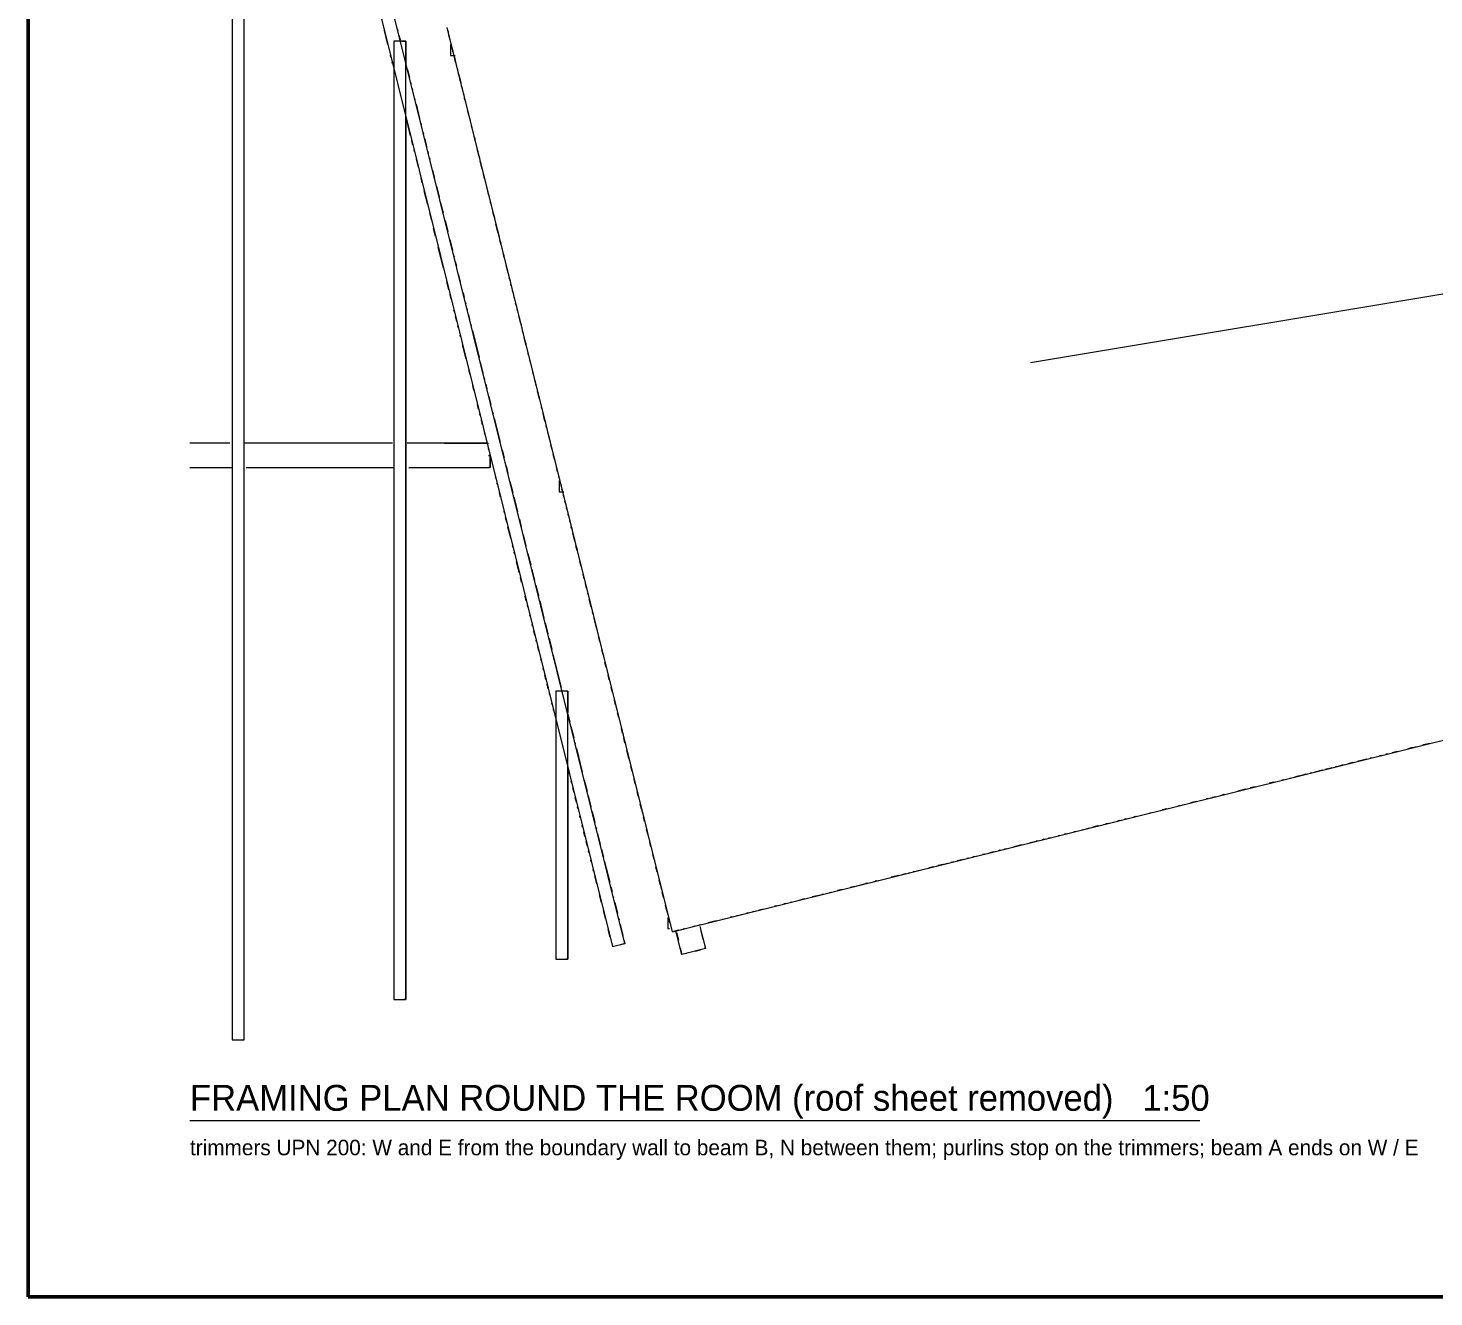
# Model space of a CAD drawing. Header units: metres. Extents: x 10 to 831, y 10 to 584.
# Drawn here: x 10 to 183.7, y 10 to 166.8 of the extents above; entities that cross this region are included whole.
import ezdxf

# ---------------------------------------------------------------- set-up
doc = ezdxf.new("R2010")
doc.units = ezdxf.units.M
for name, color, linetype, lineweight in [('FRAME', 7, 'Continuous', 50), ('TXT', 7, 'Continuous', 18), ('VIS', 8, 'Continuous', 13)]:
    doc.layers.add(name, color=color, linetype=linetype, lineweight=lineweight)

msp = doc.modelspace()

# ---------------------------------------------------------------- linework, layer by layer
at = {"layer": 'FRAME'}
msp.add_lwpolyline([(10, 10), (831, 10), (831, 584), (10, 584), (10, 10)], close=True, dxfattribs=at)
at = {"layer": 'TXT'}
for p, q in [((133.895, 125.495), (193.895, 135.495)), ((30, 31.8), (154.8, 31.8))]:
    msp.add_line(p, q, dxfattribs=at)
at = {"layer": 'VIS'}
for p, q in [((35.2, 216), (35.2, 41.788)), ((36.7, 41.788), (36.7, 216)), ((41.7081, 216), (82.2048, 53.2856)), ((83.7574, 53.672), (43.3568, 216)), ((61.76, 166.9), (89.58, 55.12)), ((54.4588, 164.768), (54.0238, 166.5158)), ((55.2, 165.2), (55.2, 46.762)), ((56.7, 165.2), (55.2, 165.2)), ((55.6248, 166.708), (55.673, 166.5138)), ((55.818, 165.9312), (55.963, 165.3486)), ((56.7, 165.2), (55.95, 165.2)), ((56.2, 165.2), (56.7, 165.2)), ((56.2, 165.2), (56.7, 165.2)), ((56.7, 165.2), (56.7, 162.199)), ((56.7, 46.762), (56.7, 165.2)), ((56.7, 165.2), (56.7, 165.2)), ((56.7, 165.2), (56.7, 162.199)), ((56.7, 162.3992), (56.7, 165.2)), ((56.7, 165.2), (56.7, 165.2)), ((61.857, 166.5106), (61.9054, 166.3158)), ((61.857, 166.5106), (61.9054, 166.3158)), ((62.1478, 165.342), (62.0024, 165.9264)), ((62.1478, 165.342), (62.0024, 165.9264)), ((62.1478, 165.342), (62.0024, 165.9264)), ((62.0508, 165.7316), (62.2932, 164.7578)), ((62.0508, 165.7316), (62.2932, 164.7578)), ((54.8454, 163.2142), (54.7972, 163.4084)), ((62.18, 164.7734), (62.18, 163.44)), ((62.18, 163.44), (62.78, 163.44)), ((62.18, 163.44), (62.18, 163.44)), ((62.5354, 163.7842), (62.39, 164.3684)), ((62.5354, 163.7842), (62.39, 164.3684)), ((62.5354, 163.7842), (62.39, 164.3684)), ((62.4386, 164.1736), (62.487, 163.979)), ((62.4386, 164.1736), (62.487, 163.979)), ((62.6324, 163.3948), (62.8748, 162.421)), ((62.6324, 163.3948), (62.8748, 162.421)), ((55.0388, 162.4372), (54.9906, 162.6314)), ((56.8816, 161.6584), (57.1232, 160.6872)), ((62.8262, 162.6158), (62.6808, 163.2)), ((62.8262, 162.6158), (62.6808, 163.2)), ((62.8262, 162.6158), (62.6808, 163.2)), ((63.0202, 161.8368), (63.0686, 161.642)), ((63.0202, 161.8368), (63.0686, 161.642)), ((57.2682, 160.1046), (57.3166, 159.9104)), ((63.214, 161.0578), (63.1656, 161.2526)), ((63.214, 161.0578), (63.1656, 161.2526)), ((63.214, 161.0578), (63.1656, 161.2526)), ((63.214, 161.0578), (63.4564, 160.0842)), ((63.214, 161.0578), (63.4564, 160.0842)), ((63.4078, 160.2788), (63.3594, 160.4736)), ((63.4078, 160.2788), (63.3594, 160.4736)), ((63.4078, 160.2788), (63.3594, 160.4736)), ((57.4616, 159.3278), (57.51, 159.1336)), ((57.7516, 158.1624), (57.8, 157.9682)), ((63.6018, 159.5), (63.5532, 159.6946)), ((63.6018, 159.5), (63.5532, 159.6946)), ((63.6018, 159.5), (63.5532, 159.6946)), ((63.6018, 159.5), (63.6502, 159.3052)), ((63.6018, 159.5), (63.6502, 159.3052)), ((63.7956, 158.721), (63.844, 158.5262)), ((63.7956, 158.721), (63.844, 158.5262)), ((63.9894, 157.942), (63.941, 158.1368)), ((63.9894, 157.942), (63.941, 158.1368)), ((63.9894, 157.942), (63.941, 158.1368)), ((57.945, 157.3856), (58.38, 155.6376)), ((63.9894, 157.942), (64.038, 157.7472)), ((63.9894, 157.942), (64.038, 157.7472)), ((64.1834, 157.163), (64.2318, 156.9684)), ((64.1834, 157.163), (64.2318, 156.9684)), ((64.4742, 155.9946), (64.3288, 156.5788)), ((64.4742, 155.9946), (64.3288, 156.5788)), ((64.4742, 155.9946), (64.3288, 156.5788)), ((64.3772, 156.3842), (64.4256, 156.1894)), ((64.3772, 156.3842), (64.4256, 156.1894)), ((56.7, 46.762), (56.7, 155.797)), ((56.7, 155.597), (56.7, 46.762)), ((56.7, 155.597), (56.7, 46.762)), ((57.2624, 153.5032), (56.8274, 155.2512)), ((58.525, 155.0548), (58.5734, 154.8606)), ((64.571, 155.6052), (64.6196, 155.4104)), ((64.571, 155.6052), (64.6196, 155.4104)), ((64.8618, 154.4368), (64.8134, 154.6314)), ((64.8618, 154.4368), (64.8134, 154.6314)), ((64.8618, 154.4368), (64.8134, 154.6314)), ((57.5524, 152.3378), (57.4074, 152.9204)), ((58.815, 153.8896), (58.8634, 153.6954)), ((59.0084, 153.1126), (59.25, 152.1416)), ((64.9588, 154.0472), (65.0072, 153.8526)), ((64.9588, 154.0472), (65.0072, 153.8526)), ((65.2496, 152.8788), (65.1042, 153.463)), ((65.2496, 152.8788), (65.1042, 153.463)), ((65.2496, 152.8788), (65.1042, 153.463)), ((65.1526, 153.2682), (65.2012, 153.0736)), ((65.1526, 153.2682), (65.2012, 153.0736)), ((57.7458, 151.561), (57.6974, 151.7552)), ((59.395, 151.559), (59.4434, 151.3648)), ((65.7342, 150.9314), (65.492, 151.9052)), ((65.7342, 150.9314), (65.492, 151.9052)), ((65.7342, 150.9314), (65.492, 151.9052)), ((65.5404, 151.7104), (65.5888, 151.5156)), ((65.5404, 151.7104), (65.5888, 151.5156)), ((58.2292, 149.6188), (57.9874, 150.5898)), ((59.5884, 150.782), (59.6368, 150.5878)), ((65.7342, 150.9314), (65.7828, 150.7366)), ((65.7342, 150.9314), (65.7828, 150.7366)), ((66.122, 149.3736), (65.8796, 150.3472)), ((66.122, 149.3736), (65.8796, 150.3472)), ((66.122, 149.3736), (65.8796, 150.3472)), ((58.7126, 147.6766), (58.5676, 148.2592)), ((59.9752, 149.2282), (60.2168, 148.2572)), ((66.122, 149.3736), (66.1704, 149.1788)), ((66.122, 149.3736), (66.1704, 149.1788)), ((66.4128, 148.205), (66.2674, 148.7894)), ((66.4128, 148.205), (66.2674, 148.7894)), ((66.4128, 148.205), (66.2674, 148.7894)), ((66.3158, 148.5946), (66.3644, 148.3998)), ((66.3158, 148.5946), (66.3644, 148.3998)), ((59.3892, 144.9574), (58.9542, 146.7054)), ((60.4586, 147.286), (60.7968, 145.9266)), ((66.7036, 147.0366), (66.946, 146.063)), ((66.7036, 147.0366), (66.946, 146.063)), ((66.8974, 146.2576), (66.752, 146.842)), ((66.8974, 146.2576), (66.752, 146.842)), ((66.8974, 146.2576), (66.752, 146.842)), ((60.9418, 145.3438), (61.2802, 143.9844)), ((67.1882, 145.0892), (67.1398, 145.284)), ((67.1882, 145.0892), (67.1398, 145.284)), ((67.1882, 145.0892), (67.1398, 145.284)), ((67.1882, 145.0892), (67.2368, 144.8946)), ((67.1882, 145.0892), (67.2368, 144.8946)), ((59.8726, 143.0152), (59.631, 143.9864)), ((61.522, 143.0132), (61.8604, 141.6536)), ((67.576, 143.5314), (67.4306, 144.1156)), ((67.576, 143.5314), (67.4306, 144.1156)), ((67.576, 143.5314), (67.4306, 144.1156)), ((67.479, 143.9208), (67.6244, 143.3366)), ((67.479, 143.9208), (67.6244, 143.3366)), ((68.0606, 141.584), (67.8184, 142.5576)), ((68.0606, 141.584), (67.8184, 142.5576)), ((68.0606, 141.584), (67.8184, 142.5576)), ((60.356, 141.073), (60.1144, 142.0442)), ((67.9638, 141.9734), (68.2062, 140.9998)), ((67.9638, 141.9734), (68.2062, 140.9998)), ((61.3228, 137.1886), (60.6944, 139.7136)), ((62.102, 140.6826), (62.4404, 139.323)), ((68.4484, 140.026), (68.303, 140.6102)), ((68.4484, 140.026), (68.303, 140.6102)), ((68.4484, 140.026), (68.303, 140.6102)), ((68.3514, 140.4156), (68.4, 140.2208)), ((68.3514, 140.4156), (68.4, 140.2208)), ((68.5454, 139.6366), (68.5938, 139.4418)), ((68.5454, 139.6366), (68.5938, 139.4418)), ((68.8362, 138.4682), (68.6908, 139.0524)), ((68.8362, 138.4682), (68.6908, 139.0524)), ((68.8362, 138.4682), (68.6908, 139.0524)), ((62.5854, 138.7404), (62.6338, 138.5462)), ((62.7788, 137.9636), (62.9238, 137.3808)), ((68.7392, 138.8576), (68.7878, 138.6628)), ((68.7392, 138.8576), (68.7878, 138.6628)), ((69.3208, 136.5208), (69.0786, 137.4944)), ((69.3208, 136.5208), (69.0786, 137.4944)), ((69.3208, 136.5208), (69.0786, 137.4944)), ((69.127, 137.2998), (69.1754, 137.105)), ((69.127, 137.2998), (69.1754, 137.105)), ((63.1654, 136.4098), (63.4072, 135.4386)), ((69.3208, 136.5208), (69.3694, 136.326)), ((69.3208, 136.5208), (69.3694, 136.326)), ((69.5148, 135.7418), (69.4662, 135.9366)), ((69.5148, 135.7418), (69.4662, 135.9366)), ((69.5148, 135.7418), (69.4662, 135.9366)), ((69.5148, 135.7418), (69.5632, 135.547)), ((69.5148, 135.7418), (69.5632, 135.547)), ((61.9994, 134.4696), (61.7578, 135.4406)), ((62.2896, 133.3042), (62.1446, 133.887)), ((63.7454, 134.0792), (63.8904, 133.4964)), ((69.7086, 134.9628), (69.6602, 135.1576)), ((69.7086, 134.9628), (69.6602, 135.1576)), ((69.7086, 134.9628), (69.6602, 135.1576)), ((69.7086, 134.9628), (69.757, 134.7682)), ((69.7086, 134.9628), (69.757, 134.7682)), ((69.9024, 134.1838), (69.854, 134.3786)), ((69.9024, 134.1838), (69.854, 134.3786)), ((69.9024, 134.1838), (69.854, 134.3786)), ((69.9024, 134.184), (69.951, 133.9892)), ((69.9024, 134.184), (69.951, 133.9892)), ((64.0356, 132.9138), (64.0838, 132.7196)), ((64.2288, 132.137), (64.2772, 131.9426)), ((70.0964, 133.405), (70.0478, 133.5996)), ((70.0964, 133.405), (70.0478, 133.5996)), ((70.0964, 133.405), (70.0478, 133.5996)), ((70.2902, 132.626), (70.2418, 132.8208)), ((70.2902, 132.626), (70.2418, 132.8208)), ((70.2902, 132.626), (70.2418, 132.8208)), ((70.2902, 132.626), (70.3386, 132.4312)), ((70.2902, 132.626), (70.3386, 132.4312)), ((70.484, 131.847), (70.4356, 132.0418)), ((70.484, 131.847), (70.4356, 132.0418)), ((70.484, 131.847), (70.4356, 132.0418)), ((62.6762, 131.7504), (62.6278, 131.9448)), ((62.9662, 130.5852), (62.8212, 131.1678)), ((64.4222, 131.36), (64.5672, 130.7774)), ((70.8718, 130.2892), (70.6294, 131.2628)), ((70.8718, 130.2892), (70.6294, 131.2628)), ((70.8718, 130.2892), (70.6294, 131.2628)), ((70.678, 131.068), (70.7264, 130.8734)), ((70.678, 131.068), (70.7264, 130.8734)), ((63.1596, 129.8082), (63.1112, 130.0026)), ((63.4496, 128.643), (63.4012, 128.8372)), ((64.7122, 130.1948), (64.7606, 130.0004)), ((64.9056, 129.4178), (65.7274, 126.116)), ((70.8718, 130.2892), (70.9202, 130.0944)), ((70.8718, 130.2892), (70.9202, 130.0944)), ((71.1626, 129.1206), (71.1142, 129.3154)), ((71.1626, 129.1206), (71.1142, 129.3154)), ((71.1626, 129.1206), (71.1142, 129.3154)), ((64.1264, 125.9238), (63.6914, 127.6718)), ((71.5504, 127.5628), (71.308, 128.5364)), ((71.5504, 127.5628), (71.308, 128.5364)), ((71.5504, 127.5628), (71.308, 128.5364)), ((71.4534, 127.9522), (71.5018, 127.7576)), ((71.4534, 127.9522), (71.5018, 127.7576)), ((65.8724, 125.5334), (66.2108, 124.1738)), ((71.8412, 126.3944), (71.7926, 126.589)), ((71.8412, 126.3944), (71.7926, 126.589)), ((71.8412, 126.3944), (71.7926, 126.589)), ((72.035, 125.6154), (71.9866, 125.8102)), ((72.035, 125.6154), (71.9866, 125.8102)), ((72.035, 125.6154), (71.9866, 125.8102)), ((72.035, 125.6154), (72.0834, 125.4206)), ((72.035, 125.6154), (72.0834, 125.4206)), ((64.6098, 123.9816), (64.4648, 124.5644)), ((66.3558, 123.5912), (66.404, 123.397)), ((72.3258, 124.447), (72.3742, 124.2522)), ((72.3258, 124.447), (72.3742, 124.2522)), ((72.4228, 124.0574), (72.3742, 124.2522)), ((72.4228, 124.0574), (72.3742, 124.2522)), ((72.4228, 124.0574), (72.3742, 124.2522)), ((72.8104, 122.4996), (72.5682, 123.4732)), ((72.8104, 122.4996), (72.5682, 123.4732)), ((72.8104, 122.4996), (72.5682, 123.4732)), ((65.0932, 122.0394), (64.9482, 122.6222)), ((66.549, 122.8144), (66.694, 122.2316)), ((72.6166, 123.2786), (72.762, 122.6944)), ((72.6166, 123.2786), (72.762, 122.6944)), ((73.1982, 120.9416), (72.9558, 121.9154)), ((73.1982, 120.9416), (72.9558, 121.9154)), ((73.1982, 120.9416), (72.9558, 121.9154)), ((65.6732, 119.7088), (65.5282, 120.2914)), ((66.9358, 121.2606), (67.1774, 120.2894)), ((73.1012, 121.3312), (73.2466, 120.747)), ((73.1012, 121.3312), (73.2466, 120.747)), ((73.489, 119.7732), (73.4406, 119.968)), ((73.489, 119.7732), (73.4406, 119.968)), ((73.489, 119.7732), (73.4406, 119.968)), ((65.8666, 118.932), (65.8182, 119.1262)), ((66.1566, 117.7666), (66.0116, 118.3492)), ((67.4192, 119.3184), (67.4674, 119.1242)), ((67.6126, 118.5416), (68.3376, 115.6282)), ((73.489, 119.7732), (73.5374, 119.5786)), ((73.489, 119.7732), (73.5374, 119.5786)), ((73.8768, 118.2154), (73.6344, 119.189)), ((73.8768, 118.2154), (73.6344, 119.189)), ((73.8768, 118.2154), (73.6344, 119.189)), ((73.7798, 118.6048), (73.9252, 118.0206)), ((73.7798, 118.6048), (73.9252, 118.0206)), ((66.4466, 116.6014), (66.3982, 116.7956)), ((74.0706, 117.4364), (74.0222, 117.6312)), ((74.0706, 117.4364), (74.0222, 117.6312)), ((74.0706, 117.4364), (74.0222, 117.6312)), ((74.0706, 117.4364), (74.119, 117.2416)), ((74.0706, 117.4364), (74.119, 117.2416)), ((74.4584, 115.8784), (74.216, 116.8522)), ((74.4584, 115.8784), (74.216, 116.8522)), ((74.4584, 115.8784), (74.216, 116.8522)), ((74.2644, 116.6574), (74.5068, 115.6838)), ((74.2644, 116.6574), (74.5068, 115.6838)), ((34.9452, 115.5), (30, 115.5)), ((34.9452, 115.5), (30, 115.5)), ((55.0382, 115.5), (36.7536, 115.5)), ((55.0382, 115.5), (36.7536, 115.5)), ((66.6922, 115.5), (56.8466, 115.5)), ((66.6922, 115.5), (56.8466, 115.5)), ((61.468, 115.5), (66.893, 115.5)), ((61.468, 115.5), (66.893, 115.5)), ((66.7366, 115.436), (66.6882, 115.6302)), ((66.93, 114.6592), (66.8816, 114.8534)), ((74.7492, 114.71), (74.6038, 115.2942)), ((74.7492, 114.71), (74.6038, 115.2942)), ((74.7492, 114.71), (74.6038, 115.2942)), ((67.094, 113.929), (66.893, 113.929)), ((67.22, 113.4938), (67.075, 114.0764)), ((67.094, 112.5), (67.094, 114)), ((67.094, 113.929), (67.094, 114)), ((67.094, 112.5), (67.094, 114)), ((67.094, 113.929), (67.094, 113.929)), ((67.094, 113.7858), (67.094, 112.5)), ((67.094, 113.7858), (67.094, 112.5)), ((68.5792, 114.657), (68.821, 113.686)), ((75.04, 113.5416), (74.8946, 114.1258)), ((75.04, 113.5416), (74.8946, 114.1258)), ((75.04, 113.5416), (74.8946, 114.1258)), ((74.943, 113.931), (75.0884, 113.3468)), ((74.943, 113.931), (75.0884, 113.3468)), ((30, 112.5), (35.146, 112.5)), ((36.9544, 112.5), (55.2392, 112.5)), ((57.0474, 112.5), (67.094, 112.5)), ((67.094, 112.5), (66.893, 112.5)), ((67.094, 112.5), (66.893, 112.5)), ((67.094, 112.5), (67.094, 112.5)), ((67.094, 112.5), (67.094, 112.5)), ((67.8, 111.1632), (67.7516, 111.3574)), ((69.0626, 112.715), (69.3044, 111.7438)), ((75.4276, 111.9836), (75.2822, 112.568)), ((75.4276, 111.9836), (75.2822, 112.568)), ((75.4276, 111.9836), (75.2822, 112.568)), ((75.4276, 111.9836), (75.4762, 111.789)), ((75.4276, 111.9836), (75.4762, 111.789)), ((75.6216, 111.2048), (75.573, 111.3994)), ((75.6216, 111.2048), (75.573, 111.3994)), ((75.6216, 111.2048), (75.573, 111.3994)), ((75.6216, 111.2048), (75.67, 111.01)), ((75.6216, 111.2048), (75.67, 111.01)), ((67.9934, 110.3862), (67.945, 110.5804)), ((69.546, 110.7726), (69.8844, 109.4132)), ((75.62, 110.8334), (75.62, 109.5)), ((75.62, 109.5), (76.22, 109.5)), ((75.62, 109.5), (75.62, 109.5)), ((75.8154, 110.4258), (75.767, 110.6206)), ((75.8154, 110.4258), (75.767, 110.6206)), ((75.8154, 110.4258), (75.767, 110.6206)), ((75.8154, 110.4258), (75.8638, 110.231)), ((75.8154, 110.4258), (75.8638, 110.231)), ((76.0092, 109.6468), (75.9608, 109.8416)), ((76.0092, 109.6468), (75.9608, 109.8416)), ((76.0092, 109.6468), (75.9608, 109.8416)), ((68.38, 108.8326), (68.235, 109.4152)), ((70.0294, 108.8304), (70.4644, 107.0826)), ((76.2032, 108.8678), (76.1546, 109.0626)), ((76.2032, 108.8678), (76.1546, 109.0626)), ((76.2032, 108.8678), (76.1546, 109.0626)), ((76.2032, 108.8678), (76.2516, 108.6732)), ((76.2032, 108.8678), (76.2516, 108.6732)), ((76.397, 108.089), (76.3486, 108.2836)), ((76.397, 108.089), (76.3486, 108.2836)), ((76.397, 108.089), (76.3486, 108.2836)), ((76.397, 108.089), (76.4454, 107.8942)), ((76.397, 108.089), (76.4454, 107.8942)), ((68.8634, 106.8904), (68.8152, 107.0846)), ((69.1534, 105.725), (69.0084, 106.3076)), ((70.7062, 106.1114), (70.9478, 105.1404)), ((76.5908, 107.31), (76.5424, 107.5048)), ((76.5908, 107.31), (76.5424, 107.5048)), ((76.5908, 107.31), (76.5424, 107.5048)), ((76.7848, 106.531), (76.7362, 106.7258)), ((76.7848, 106.531), (76.7362, 106.7258)), ((76.7848, 106.531), (76.7362, 106.7258)), ((76.7848, 106.531), (76.8332, 106.3362)), ((76.7848, 106.531), (76.8332, 106.3362)), ((69.6368, 103.7828), (69.2986, 105.1424)), ((76.9786, 105.752), (76.9302, 105.9468)), ((76.9786, 105.752), (76.9302, 105.9468)), ((76.9786, 105.752), (76.9302, 105.9468)), ((77.0756, 105.3626), (77.221, 104.7784)), ((77.0756, 105.3626), (77.221, 104.7784)), ((77.1724, 104.973), (77.124, 105.1678)), ((77.1724, 104.973), (77.124, 105.1678)), ((77.1724, 104.973), (77.124, 105.1678)), ((77.5602, 103.4152), (77.3178, 104.3888)), ((77.5602, 103.4152), (77.3178, 104.3888)), ((77.5602, 103.4152), (77.3178, 104.3888)), ((69.927, 102.6174), (69.8786, 102.8116)), ((71.1896, 104.1692), (71.5278, 102.8096)), ((77.3664, 104.1942), (77.5118, 103.61)), ((77.3664, 104.1942), (77.5118, 103.61)), ((77.851, 102.2468), (77.7056, 102.831)), ((77.851, 102.2468), (77.7056, 102.831)), ((77.851, 102.2468), (77.7056, 102.831)), ((77.754, 102.6362), (77.8994, 102.052)), ((77.754, 102.6362), (77.8994, 102.052)), ((70.1202, 101.8406), (70.072, 102.0348)), ((70.7004, 99.51), (70.362, 100.8694)), ((71.7696, 101.8386), (72.108, 100.479)), ((78.3356, 100.2994), (78.1902, 100.8836)), ((78.3356, 100.2994), (78.1902, 100.8836)), ((78.3356, 100.2994), (78.1902, 100.8836)), ((72.253, 99.8964), (72.5914, 98.5368)), ((78.2388, 100.6888), (78.2872, 100.4942)), ((78.2388, 100.6888), (78.2872, 100.4942)), ((78.7234, 98.7414), (78.578, 99.3256)), ((78.7234, 98.7414), (78.578, 99.3256)), ((78.7234, 98.7414), (78.578, 99.3256)), ((70.9904, 98.3446), (70.8454, 98.9272)), ((72.7364, 97.9542), (73.0746, 96.5946)), ((79.0142, 97.573), (78.8688, 98.1572)), ((79.0142, 97.573), (78.8688, 98.1572)), ((79.0142, 97.573), (78.8688, 98.1572)), ((79.0142, 97.573), (79.0626, 97.3782)), ((79.0142, 97.573), (79.0626, 97.3782)), ((71.5704, 96.014), (71.4254, 96.5966)), ((73.2196, 96.012), (73.7514, 93.8756)), ((79.208, 96.794), (79.1596, 96.9888)), ((79.208, 96.794), (79.1596, 96.9888)), ((79.208, 96.794), (79.1596, 96.9888)), ((79.5958, 95.2362), (79.3534, 96.2098)), ((79.5958, 95.2362), (79.3534, 96.2098)), ((79.5958, 95.2362), (79.3534, 96.2098)), ((79.402, 96.0152), (79.4504, 95.8204)), ((79.402, 96.0152), (79.4504, 95.8204)), ((71.7638, 95.237), (71.7154, 95.4314)), ((72.0538, 94.0718), (72.0054, 94.266)), ((79.7896, 94.4572), (79.7412, 94.652)), ((79.7896, 94.4572), (79.7412, 94.652)), ((79.7896, 94.4572), (79.7412, 94.652)), ((79.7896, 94.4572), (79.8382, 94.2624)), ((79.7896, 94.4572), (79.8382, 94.2624)), ((80.2744, 92.5098), (79.935, 93.873)), ((80.2744, 92.5098), (79.935, 93.873)), ((80.2744, 92.5098), (79.935, 93.873)), ((72.3438, 92.9064), (72.2954, 93.1006)), ((72.6338, 91.7412), (72.4888, 92.3238)), ((73.8964, 93.2928), (74.2348, 91.9334)), ((79.9836, 93.6782), (80.3228, 92.315)), ((79.9836, 93.6782), (80.3228, 92.315)), ((72.8272, 90.9642), (72.7788, 91.1584)), ((73.1172, 89.799), (72.9722, 90.3816)), ((74.3798, 91.3506), (74.7182, 89.9912)), ((80.662, 90.952), (80.5166, 91.5362)), ((80.662, 90.952), (80.5166, 91.5362)), ((80.662, 90.952), (80.5166, 91.5362)), ((80.5652, 91.3414), (80.6136, 91.1466)), ((80.5652, 91.3414), (80.6136, 91.1466)), ((73.4072, 88.6336), (73.3588, 88.8278)), ((74.8632, 89.4084), (75.8782, 85.3298)), ((81.0498, 89.394), (80.9044, 89.9782)), ((81.0498, 89.394), (80.9044, 89.9782)), ((81.0498, 89.394), (80.9044, 89.9782)), ((81.0498, 89.394), (81.0982, 89.1992)), ((81.0498, 89.394), (81.0982, 89.1992)), ((73.6972, 87.4682), (73.649, 87.6626)), ((73.9872, 86.303), (73.8422, 86.8856)), ((81.4376, 87.836), (81.2922, 88.4204)), ((81.4376, 87.836), (81.2922, 88.4204)), ((81.4376, 87.836), (81.2922, 88.4204)), ((81.3406, 88.2256), (81.486, 87.6414)), ((81.3406, 88.2256), (81.486, 87.6414)), ((74.2774, 85.1376), (74.1322, 85.7204)), ((81.8252, 86.2782), (81.6798, 86.8624)), ((81.8252, 86.2782), (81.6798, 86.8624)), ((81.8252, 86.2782), (81.6798, 86.8624)), ((81.7284, 86.6676), (81.9708, 85.694)), ((81.7284, 86.6676), (81.9708, 85.694)), ((82.213, 84.7202), (82.0676, 85.3044)), ((82.213, 84.7202), (82.0676, 85.3044)), ((82.213, 84.7202), (82.0676, 85.3044)), ((74.4706, 84.3608), (74.4224, 84.555)), ((75.2, 84.84), (75.2, 51.736)), ((76.7, 84.84), (75.2, 84.84)), ((76.7, 84.84), (76.45, 84.84)), ((76.7, 84.84), (76.7, 82.216)), ((76.7, 51.736), (76.7, 84.84)), ((76.7, 84.84), (76.7, 84.84)), ((76.7, 84.84), (76.7, 82.216)), ((76.7, 82.4178), (76.7, 84.84)), ((76.7, 84.84), (76.7, 84.84)), ((82.213, 84.7202), (82.2616, 84.5256)), ((82.213, 84.7202), (82.2616, 84.5256)), ((82.6008, 83.1624), (82.4554, 83.7466)), ((82.6008, 83.1624), (82.4554, 83.7466)), ((82.6008, 83.1624), (82.4554, 83.7466)), ((82.5038, 83.5518), (82.7462, 82.5782)), ((82.5038, 83.5518), (82.7462, 82.5782)), ((89.58, 55.12), (206.02, 84.08)), ((74.7606, 83.1954), (74.7124, 83.3896)), ((74.954, 82.4186), (74.9058, 82.6128)), ((76.7, 82.0282), (76.9418, 81.057)), ((82.9886, 81.6044), (82.8432, 82.1886)), ((82.9886, 81.6044), (82.8432, 82.1886)), ((82.9886, 81.6044), (82.8432, 82.1886)), ((77.0868, 80.4744), (77.425, 79.1148)), ((82.9886, 81.6044), (83.037, 81.4098)), ((82.9886, 81.6044), (83.037, 81.4098)), ((83.4732, 79.657), (83.3278, 80.2412)), ((83.4732, 79.657), (83.3278, 80.2412)), ((83.4732, 79.657), (83.3278, 80.2412)), ((83.3762, 80.0466), (83.5216, 79.4624)), ((83.3762, 80.0466), (83.5216, 79.4624)), ((77.5702, 78.5322), (77.6184, 78.338)), ((83.764, 78.4886), (83.6186, 79.0728)), ((83.764, 78.4886), (83.6186, 79.0728)), ((83.764, 78.4886), (83.6186, 79.0728)), ((83.667, 78.8782), (83.8124, 78.2938)), ((83.667, 78.8782), (83.8124, 78.2938)), ((182.2646, 78.1718), (183.2382, 78.414)), ((182.2646, 78.1718), (183.2382, 78.414)), ((183.0436, 78.3654), (182.4594, 78.2202)), ((183.0436, 78.3654), (182.4594, 78.2202)), ((183.0436, 78.3654), (182.4594, 78.2202)), ((77.7634, 77.7552), (78.4886, 74.842)), ((84.2486, 76.5412), (84.0064, 77.515)), ((84.2486, 76.5412), (84.0064, 77.515)), ((84.2486, 76.5412), (84.0064, 77.515)), ((84.0548, 77.3202), (84.2972, 76.3466)), ((84.0548, 77.3202), (84.2972, 76.3466)), ((174.476, 76.2346), (175.4496, 76.4768)), ((174.476, 76.2346), (175.4496, 76.4768)), ((176.0338, 76.622), (175.839, 76.5736)), ((176.0338, 76.622), (175.839, 76.5736)), ((176.0338, 76.622), (175.839, 76.5736)), ((177.202, 76.9126), (177.0074, 76.8642)), ((177.202, 76.9126), (177.0074, 76.8642)), ((177.202, 76.9126), (177.0074, 76.8642)), ((177.202, 76.9126), (177.3968, 76.961)), ((177.202, 76.9126), (177.3968, 76.961)), ((177.981, 77.1064), (177.7862, 77.058)), ((177.981, 77.1064), (177.7862, 77.058)), ((177.981, 77.1064), (177.7862, 77.058)), ((179.1492, 77.397), (178.565, 77.2516)), ((179.1492, 77.397), (178.565, 77.2516)), ((179.1492, 77.397), (178.565, 77.2516)), ((178.7598, 77.3), (179.344, 77.4454)), ((178.7598, 77.3), (179.344, 77.4454)), ((181.0964, 77.8812), (180.5122, 77.736)), ((181.0964, 77.8812), (180.5122, 77.736)), ((181.0964, 77.8812), (180.5122, 77.736)), ((181.0964, 77.8812), (181.6806, 78.0264)), ((181.0964, 77.8812), (181.6806, 78.0264)), ((76.7, 51.736), (76.7, 75.3528)), ((76.7, 75.151), (76.7, 51.736)), ((76.7, 75.151), (76.7, 51.736)), ((76.8876, 74.6498), (76.8392, 74.844)), ((84.6364, 74.9834), (84.491, 75.5676)), ((84.6364, 74.9834), (84.491, 75.5676)), ((84.6364, 74.9834), (84.491, 75.5676)), ((84.5394, 75.3728), (84.588, 75.178)), ((84.5394, 75.3728), (84.588, 75.178)), ((168.6346, 74.7818), (168.4398, 74.7334)), ((168.6346, 74.7818), (168.4398, 74.7334)), ((168.6346, 74.7818), (168.4398, 74.7334)), ((169.024, 74.8786), (169.9976, 75.1208)), ((169.024, 74.8786), (169.9976, 75.1208)), ((169.8028, 75.0724), (169.6082, 75.024)), ((169.8028, 75.0724), (169.6082, 75.024)), ((169.8028, 75.0724), (169.6082, 75.024)), ((170.5818, 75.266), (170.387, 75.2176)), ((170.5818, 75.266), (170.387, 75.2176)), ((170.5818, 75.266), (170.387, 75.2176)), ((170.5818, 75.266), (171.1658, 75.4114)), ((170.5818, 75.266), (171.1658, 75.4114)), ((171.75, 75.5566), (171.5554, 75.5082)), ((171.75, 75.5566), (171.5554, 75.5082)), ((171.75, 75.5566), (171.5554, 75.5082)), ((171.75, 75.5566), (172.3342, 75.702)), ((171.75, 75.5566), (172.3342, 75.702)), ((172.5288, 75.7504), (172.3342, 75.702)), ((172.5288, 75.7504), (172.3342, 75.702)), ((172.5288, 75.7504), (172.3342, 75.702)), ((173.6972, 76.041), (173.113, 75.8956)), ((173.6972, 76.041), (173.113, 75.8956)), ((173.6972, 76.041), (173.113, 75.8956)), ((173.3078, 75.944), (173.892, 76.0894)), ((173.3078, 75.944), (173.892, 76.0894)), ((174.476, 76.2346), (174.2814, 76.1862)), ((174.476, 76.2346), (174.2814, 76.1862)), ((174.476, 76.2346), (174.2814, 76.1862)), ((175.255, 76.4284), (175.0602, 76.38)), ((175.255, 76.4284), (175.0602, 76.38)), ((175.255, 76.4284), (175.0602, 76.38)), ((77.1776, 73.4844), (77.1292, 73.6786)), ((78.7302, 73.8708), (79.0686, 72.5114)), ((85.0242, 73.4254), (84.8788, 74.0096)), ((85.0242, 73.4254), (84.8788, 74.0096)), ((85.0242, 73.4254), (84.8788, 74.0096)), ((84.9272, 73.815), (85.0726, 73.2306)), ((84.9272, 73.815), (85.0726, 73.2306)), ((161.6248, 73.0384), (161.0406, 72.8932)), ((161.6248, 73.0384), (161.0406, 72.8932)), ((161.6248, 73.0384), (161.0406, 72.8932)), ((161.2354, 72.9416), (161.43, 72.99)), ((161.2354, 72.9416), (161.43, 72.99)), ((163.9614, 73.6196), (163.3772, 73.4742)), ((163.9614, 73.6196), (163.3772, 73.4742)), ((163.9614, 73.6196), (163.3772, 73.4742)), ((163.572, 73.5226), (164.1562, 73.668)), ((163.572, 73.5226), (164.1562, 73.668)), ((165.1296, 73.91), (164.935, 73.8616)), ((165.1296, 73.91), (164.935, 73.8616)), ((165.1296, 73.91), (164.935, 73.8616)), ((165.9086, 74.1038), (166.1032, 74.1522)), ((165.9086, 74.1038), (166.1032, 74.1522)), ((167.0768, 74.3944), (166.4928, 74.249)), ((167.0768, 74.3944), (166.4928, 74.249)), ((167.0768, 74.3944), (166.4928, 74.249)), ((166.6874, 74.2976), (168.0504, 74.6366)), ((166.6874, 74.2976), (168.0504, 74.6366)), ((167.8558, 74.588), (167.661, 74.5396)), ((167.8558, 74.588), (167.661, 74.5396)), ((167.8558, 74.588), (167.661, 74.5396)), ((77.4676, 72.3192), (77.3226, 72.9018)), ((77.7576, 71.1538), (77.6126, 71.7364)), ((79.2136, 71.9286), (79.552, 70.5692)), ((85.4118, 71.8676), (85.2664, 72.4518)), ((85.4118, 71.8676), (85.2664, 72.4518)), ((85.4118, 71.8676), (85.2664, 72.4518)), ((85.315, 72.257), (85.4604, 71.6728)), ((85.315, 72.257), (85.4604, 71.6728)), ((153.8362, 71.1012), (154.4204, 71.2466)), ((153.8362, 71.1012), (154.4204, 71.2466)), ((155.7834, 71.5856), (155.5886, 71.5372)), ((155.7834, 71.5856), (155.5886, 71.5372)), ((155.7834, 71.5856), (155.5886, 71.5372)), ((156.1728, 71.6824), (156.757, 71.8276)), ((156.1728, 71.6824), (156.757, 71.8276)), ((156.5622, 71.7792), (156.3674, 71.7308)), ((156.5622, 71.7792), (156.3674, 71.7308)), ((156.5622, 71.7792), (156.3674, 71.7308)), ((157.341, 71.973), (157.9252, 72.1182)), ((157.341, 71.973), (157.9252, 72.1182)), ((157.7306, 72.0698), (157.5358, 72.0214)), ((157.7306, 72.0698), (157.5358, 72.0214)), ((157.7306, 72.0698), (157.5358, 72.0214)), ((160.4566, 72.7478), (159.483, 72.5056)), ((160.4566, 72.7478), (159.483, 72.5056)), ((160.4566, 72.7478), (159.483, 72.5056)), ((159.6776, 72.5542), (160.6512, 72.7962)), ((159.6776, 72.5542), (160.6512, 72.7962)), ((77.951, 70.377), (77.9026, 70.5712)), ((79.697, 69.9864), (80.0354, 68.627)), ((85.7996, 70.3096), (85.6542, 70.8938)), ((85.7996, 70.3096), (85.6542, 70.8938)), ((85.7996, 70.3096), (85.6542, 70.8938)), ((85.7026, 70.699), (85.945, 69.7254)), ((85.7026, 70.699), (85.945, 69.7254)), ((148.3842, 69.7452), (148.5788, 69.7938)), ((148.3842, 69.7452), (148.5788, 69.7938)), ((148.7736, 69.8422), (148.5788, 69.7938)), ((148.7736, 69.8422), (148.5788, 69.7938)), ((148.7736, 69.8422), (148.5788, 69.7938)), ((150.7208, 70.3264), (150.1366, 70.1812)), ((150.7208, 70.3264), (150.1366, 70.1812)), ((150.7208, 70.3264), (150.1366, 70.1812)), ((150.3314, 70.2296), (150.9154, 70.3748)), ((150.3314, 70.2296), (150.9154, 70.3748)), ((152.2784, 70.7138), (152.0838, 70.6654)), ((152.2784, 70.7138), (152.0838, 70.6654)), ((152.2784, 70.7138), (152.0838, 70.6654)), ((152.6678, 70.8108), (152.8626, 70.8592)), ((152.6678, 70.8108), (152.8626, 70.8592)), ((154.2256, 71.1982), (153.6414, 71.0528)), ((154.2256, 71.1982), (153.6414, 71.0528)), ((154.2256, 71.1982), (153.6414, 71.0528)), ((78.241, 69.2116), (78.1926, 69.4058)), ((78.531, 68.0462), (78.4826, 68.2404)), ((80.1804, 68.0442), (80.2286, 67.85)), ((86.1874, 68.7518), (86.042, 69.336)), ((86.1874, 68.7518), (86.042, 69.336)), ((86.1874, 68.7518), (86.042, 69.336)), ((86.0904, 69.1412), (86.1388, 68.9464)), ((86.0904, 69.1412), (86.1388, 68.9464)), ((86.575, 67.1938), (86.4296, 67.778)), ((86.575, 67.1938), (86.4296, 67.778)), ((86.575, 67.1938), (86.4296, 67.778)), ((140.206, 67.7114), (140.4008, 67.7598)), ((140.206, 67.7114), (140.4008, 67.7598)), ((140.985, 67.905), (140.7902, 67.8566)), ((140.985, 67.905), (140.7902, 67.8566)), ((140.985, 67.905), (140.7902, 67.8566)), ((140.985, 67.905), (141.1796, 67.9534)), ((140.985, 67.905), (141.1796, 67.9534)), ((142.1532, 68.1956), (141.569, 68.0504)), ((142.1532, 68.1956), (141.569, 68.0504)), ((142.1532, 68.1956), (141.569, 68.0504)), ((141.7638, 68.0988), (142.348, 68.244)), ((141.7638, 68.0988), (142.348, 68.244)), ((142.9322, 68.3892), (143.5162, 68.5346)), ((142.9322, 68.3892), (143.5162, 68.5346)), ((143.3216, 68.4862), (143.1268, 68.4378)), ((143.3216, 68.4862), (143.1268, 68.4378)), ((143.3216, 68.4862), (143.1268, 68.4378)), ((144.8792, 68.8736), (144.6846, 68.8252)), ((144.8792, 68.8736), (144.6846, 68.8252)), ((144.8792, 68.8736), (144.6846, 68.8252)), ((144.8792, 68.8736), (145.074, 68.922)), ((144.8792, 68.8736), (145.074, 68.922)), ((145.6582, 69.0672), (145.4634, 69.0188)), ((145.6582, 69.0672), (145.4634, 69.0188)), ((145.6582, 69.0672), (145.4634, 69.0188)), ((145.6582, 69.0672), (145.8528, 69.1158)), ((145.6582, 69.0672), (145.8528, 69.1158)), ((146.8264, 69.3578), (146.6316, 69.3094)), ((146.8264, 69.3578), (146.6316, 69.3094)), ((146.8264, 69.3578), (146.6316, 69.3094)), ((146.8264, 69.3578), (147.0212, 69.4062)), ((146.8264, 69.3578), (147.0212, 69.4062)), ((78.821, 66.881), (78.676, 67.4636)), ((79.111, 65.7156), (78.966, 66.2982)), ((80.3738, 67.2674), (80.712, 65.9078)), ((86.4782, 67.5832), (86.7204, 66.6096)), ((86.4782, 67.5832), (86.7204, 66.6096)), ((86.9628, 65.6358), (86.8174, 66.2202)), ((86.9628, 65.6358), (86.8174, 66.2202)), ((86.9628, 65.6358), (86.8174, 66.2202)), ((133.9752, 66.1616), (133.7804, 66.1132)), ((133.9752, 66.1616), (133.7804, 66.1132)), ((133.9752, 66.1616), (133.7804, 66.1132)), ((133.9752, 66.1616), (134.5594, 66.3068)), ((133.9752, 66.1616), (134.5594, 66.3068)), ((134.754, 66.3554), (134.5594, 66.3068)), ((134.754, 66.3554), (134.5594, 66.3068)), ((134.754, 66.3554), (134.5594, 66.3068)), ((135.533, 66.549), (135.3382, 66.5006)), ((135.533, 66.549), (135.3382, 66.5006)), ((135.533, 66.549), (135.3382, 66.5006)), ((135.533, 66.549), (135.7276, 66.5974)), ((135.533, 66.549), (135.7276, 66.5974)), ((136.3118, 66.7428), (136.117, 66.6944)), ((136.3118, 66.7428), (136.117, 66.6944)), ((136.3118, 66.7428), (136.117, 66.6944)), ((136.3118, 66.7428), (136.5064, 66.7912)), ((136.3118, 66.7428), (136.5064, 66.7912)), ((137.48, 67.0334), (137.2854, 66.9848)), ((137.48, 67.0334), (137.2854, 66.9848)), ((137.48, 67.0334), (137.2854, 66.9848)), ((137.48, 67.0334), (137.6748, 67.0818)), ((137.48, 67.0334), (137.6748, 67.0818)), ((138.259, 67.227), (138.0642, 67.1786)), ((138.259, 67.227), (138.0642, 67.1786)), ((138.259, 67.227), (138.0642, 67.1786)), ((138.259, 67.227), (138.4536, 67.2754)), ((138.259, 67.227), (138.4536, 67.2754)), ((139.4272, 67.5176), (139.2326, 67.4692)), ((139.4272, 67.5176), (139.2326, 67.4692)), ((139.4272, 67.5176), (139.2326, 67.4692)), ((139.4272, 67.5176), (139.622, 67.566)), ((139.4272, 67.5176), (139.622, 67.566)), ((79.3044, 64.9388), (79.2562, 65.133)), ((80.857, 65.3252), (81.0988, 64.354)), ((87.3506, 64.078), (87.2052, 64.6622)), ((87.3506, 64.078), (87.2052, 64.6622)), ((87.3506, 64.078), (87.2052, 64.6622)), ((126.9654, 64.4182), (126.7708, 64.3698)), ((126.9654, 64.4182), (126.7708, 64.3698)), ((126.9654, 64.4182), (126.7708, 64.3698)), ((126.9654, 64.4182), (127.1602, 64.4666)), ((126.9654, 64.4182), (127.1602, 64.4666)), ((128.1338, 64.7088), (127.939, 64.6604)), ((128.1338, 64.7088), (127.939, 64.6604)), ((128.1338, 64.7088), (127.939, 64.6604)), ((128.1338, 64.7088), (128.3284, 64.7572)), ((128.1338, 64.7088), (128.3284, 64.7572)), ((129.302, 64.9994), (128.7178, 64.854)), ((129.302, 64.9994), (128.7178, 64.854)), ((129.302, 64.9994), (128.7178, 64.854)), ((128.9126, 64.9024), (129.4968, 65.0478)), ((128.9126, 64.9024), (129.4968, 65.0478)), ((130.0808, 65.193), (129.8862, 65.1446)), ((130.0808, 65.193), (129.8862, 65.1446)), ((130.0808, 65.193), (129.8862, 65.1446)), ((130.0808, 65.193), (130.2756, 65.2414)), ((130.0808, 65.193), (130.2756, 65.2414)), ((130.8598, 65.3868), (130.665, 65.3384)), ((130.8598, 65.3868), (130.665, 65.3384)), ((130.8598, 65.3868), (130.665, 65.3384)), ((130.8598, 65.3868), (131.0544, 65.4352)), ((130.8598, 65.3868), (131.0544, 65.4352)), ((132.8068, 65.871), (131.8334, 65.6288)), ((132.8068, 65.871), (131.8334, 65.6288)), ((132.8068, 65.871), (131.8334, 65.6288)), ((132.028, 65.6774), (133.0016, 65.9194)), ((132.028, 65.6774), (133.0016, 65.9194)), ((79.5944, 63.7734), (79.5462, 63.9676)), ((79.8844, 62.6082), (79.8362, 62.8024)), ((81.2438, 63.7714), (81.8722, 61.2466)), ((87.3506, 64.078), (87.399, 63.8832)), ((87.3506, 64.078), (87.399, 63.8832)), ((87.7382, 62.52), (87.5928, 63.1042)), ((87.7382, 62.52), (87.5928, 63.1042)), ((87.7382, 62.52), (87.5928, 63.1042)), ((87.6414, 62.9096), (87.7868, 62.3254)), ((87.6414, 62.9096), (87.7868, 62.3254)), ((119.5662, 62.578), (119.3716, 62.5294)), ((119.5662, 62.578), (119.3716, 62.5294)), ((119.5662, 62.578), (119.3716, 62.5294)), ((119.5662, 62.578), (120.1504, 62.7232)), ((119.5662, 62.578), (120.1504, 62.7232)), ((121.9028, 63.159), (121.3186, 63.0138)), ((121.9028, 63.159), (121.3186, 63.0138)), ((121.9028, 63.159), (121.3186, 63.0138)), ((121.5134, 63.0622), (121.708, 63.1106)), ((121.5134, 63.0622), (121.708, 63.1106)), ((122.2922, 63.256), (123.6552, 63.595)), ((122.2922, 63.256), (123.6552, 63.595)), ((123.0712, 63.4496), (122.487, 63.3044)), ((123.0712, 63.4496), (122.487, 63.3044)), ((123.0712, 63.4496), (122.487, 63.3044)), ((124.2394, 63.7402), (124.0446, 63.6918)), ((124.2394, 63.7402), (124.0446, 63.6918)), ((124.2394, 63.7402), (124.0446, 63.6918)), ((124.2394, 63.7402), (124.4342, 63.7886)), ((124.2394, 63.7402), (124.4342, 63.7886)), ((125.4076, 64.0308), (124.8236, 63.8854)), ((125.4076, 64.0308), (124.8236, 63.8854)), ((125.4076, 64.0308), (124.8236, 63.8854)), ((125.4076, 64.0308), (125.6024, 64.0792)), ((125.4076, 64.0308), (125.6024, 64.0792)), ((126.1866, 64.2244), (125.9918, 64.176)), ((126.1866, 64.2244), (125.9918, 64.176)), ((126.1866, 64.2244), (125.9918, 64.176)), ((80.2712, 61.0544), (80.0296, 62.0254)), ((88.126, 60.9622), (87.9806, 61.5464)), ((88.126, 60.9622), (87.9806, 61.5464)), ((88.126, 60.9622), (87.9806, 61.5464)), ((88.029, 61.3516), (88.2714, 60.378)), ((88.029, 61.3516), (88.2714, 60.378)), ((112.167, 60.7376), (113.53, 61.0766)), ((112.167, 60.7376), (113.53, 61.0766)), ((113.7248, 61.125), (113.53, 61.0766)), ((113.7248, 61.125), (113.53, 61.0766)), ((113.7248, 61.125), (113.53, 61.0766)), ((114.5036, 61.3188), (115.0878, 61.464)), ((114.5036, 61.3188), (115.0878, 61.464)), ((114.893, 61.4156), (114.6984, 61.3672)), ((114.893, 61.4156), (114.6984, 61.3672)), ((114.893, 61.4156), (114.6984, 61.3672)), ((116.0614, 61.7062), (116.256, 61.7546)), ((116.0614, 61.7062), (116.256, 61.7546)), ((117.619, 62.0936), (116.6454, 61.8516)), ((117.619, 62.0936), (116.6454, 61.8516)), ((117.619, 62.0936), (116.6454, 61.8516)), ((116.8402, 61.9), (117.035, 61.9484)), ((116.8402, 61.9), (117.035, 61.9484)), ((117.619, 62.0936), (118.2032, 62.239)), ((117.619, 62.0936), (118.2032, 62.239)), ((118.398, 62.2874), (118.2032, 62.239)), ((118.398, 62.2874), (118.2032, 62.239)), ((118.398, 62.2874), (118.2032, 62.239)), ((118.7874, 62.3842), (118.982, 62.4326)), ((118.7874, 62.3842), (118.982, 62.4326)), ((80.8512, 58.7238), (80.6096, 59.6948)), ((82.0172, 60.664), (82.1622, 60.0812)), ((82.3072, 59.4986), (82.3556, 59.3044)), ((88.5138, 59.4042), (88.3684, 59.9884)), ((88.5138, 59.4042), (88.3684, 59.9884)), ((88.5138, 59.4042), (88.3684, 59.9884)), ((88.5138, 59.4042), (88.5622, 59.2096)), ((88.5138, 59.4042), (88.5622, 59.2096)), ((105.1572, 58.9942), (105.7414, 59.1396)), ((105.1572, 58.9942), (105.7414, 59.1396)), ((105.9362, 59.188), (105.352, 59.0426)), ((105.9362, 59.188), (105.352, 59.0426)), ((105.9362, 59.188), (105.352, 59.0426)), ((107.4938, 59.5754), (106.9098, 59.4302)), ((107.4938, 59.5754), (106.9098, 59.4302)), ((107.4938, 59.5754), (106.9098, 59.4302)), ((107.1044, 59.4786), (108.078, 59.7206)), ((107.1044, 59.4786), (108.078, 59.7206)), ((108.2728, 59.769), (108.078, 59.7206)), ((108.2728, 59.769), (108.078, 59.7206)), ((108.2728, 59.769), (108.078, 59.7206)), ((109.0516, 59.9628), (109.2462, 60.0112)), ((109.0516, 59.9628), (109.2462, 60.0112)), ((110.6094, 60.3502), (110.0252, 60.205)), ((110.6094, 60.3502), (110.0252, 60.205)), ((110.6094, 60.3502), (110.0252, 60.205)), ((110.2198, 60.2534), (110.804, 60.3986)), ((110.2198, 60.2534), (110.804, 60.3986)), ((112.167, 60.7376), (111.5828, 60.5924)), ((112.167, 60.7376), (111.5828, 60.5924)), ((112.167, 60.7376), (111.5828, 60.5924)), ((81.3346, 56.7816), (81.093, 57.7526)), ((82.5006, 58.7218), (82.839, 57.3622)), ((88.9014, 57.8464), (88.756, 58.4306)), ((88.9014, 57.8464), (88.756, 58.4306)), ((88.9014, 57.8464), (88.756, 58.4306)), ((88.9014, 57.8464), (89.0468, 57.2622)), ((88.9014, 57.8464), (89.0468, 57.2622)), ((98.9264, 57.4446), (98.7316, 57.3962)), ((98.9264, 57.4446), (98.7316, 57.3962)), ((98.9264, 57.4446), (98.7316, 57.3962)), ((98.9264, 57.4446), (99.121, 57.493)), ((98.9264, 57.4446), (99.121, 57.493)), ((99.7052, 57.6382), (99.5106, 57.5898)), ((99.7052, 57.6382), (99.5106, 57.5898)), ((99.7052, 57.6382), (99.5106, 57.5898)), ((99.7052, 57.6382), (99.9, 57.6866)), ((99.7052, 57.6382), (99.9, 57.6866)), ((100.8736, 57.9288), (100.2894, 57.7836)), ((100.8736, 57.9288), (100.2894, 57.7836)), ((100.8736, 57.9288), (100.2894, 57.7836)), ((100.484, 57.832), (100.6788, 57.8804)), ((100.484, 57.832), (100.6788, 57.8804)), ((101.6524, 58.1226), (101.847, 58.171)), ((101.6524, 58.1226), (101.847, 58.171)), ((102.4312, 58.3162), (102.2366, 58.2678)), ((102.4312, 58.3162), (102.2366, 58.2678)), ((102.4312, 58.3162), (102.2366, 58.2678)), ((102.4312, 58.3162), (102.626, 58.3646)), ((102.4312, 58.3162), (102.626, 58.3646)), ((103.2102, 58.51), (103.7942, 58.6552)), ((103.2102, 58.51), (103.7942, 58.6552)), ((103.5996, 58.6068), (103.4048, 58.5584)), ((103.5996, 58.6068), (103.4048, 58.5584)), ((103.5996, 58.6068), (103.4048, 58.5584)), ((104.3784, 58.8006), (104.1836, 58.7522)), ((104.3784, 58.8006), (104.1836, 58.7522)), ((104.3784, 58.8006), (104.1836, 58.7522)), ((82.984, 56.7796), (83.0322, 56.5852)), ((83.1772, 56.0026), (83.5156, 54.643)), ((89.04, 56.8734), (89.04, 55.54)), ((89.2892, 56.2884), (89.2408, 56.4832)), ((89.2892, 56.2884), (89.2408, 56.4832)), ((89.2892, 56.2884), (89.2408, 56.4832)), ((89.2892, 56.2884), (89.3376, 56.0936)), ((89.2892, 56.2884), (89.3376, 56.0936)), ((92.306, 55.798), (92.1114, 55.7496)), ((92.306, 55.798), (92.1114, 55.7496)), ((92.306, 55.798), (92.1114, 55.7496)), ((92.306, 55.798), (93.2796, 56.0402)), ((92.306, 55.798), (93.2796, 56.0402)), ((93.0848, 55.9918), (92.8902, 55.9432)), ((93.0848, 55.9918), (92.8902, 55.9432)), ((93.0848, 55.9918), (92.8902, 55.9432)), ((93.0248, 55.7764), (93.7034, 53.0504)), ((95.032, 56.476), (94.0584, 56.2338)), ((95.032, 56.476), (94.0584, 56.2338)), ((95.032, 56.476), (94.0584, 56.2338)), ((94.2532, 56.2822), (94.4478, 56.3308)), ((94.2532, 56.2822), (94.4478, 56.3308)), ((95.032, 56.476), (95.2268, 56.5244)), ((95.032, 56.476), (95.2268, 56.5244)), ((95.811, 56.6696), (96.0056, 56.7182)), ((95.811, 56.6696), (96.0056, 56.7182)), ((96.9792, 56.9602), (96.7844, 56.9118)), ((96.9792, 56.9602), (96.7844, 56.9118)), ((96.9792, 56.9602), (96.7844, 56.9118)), ((96.9792, 56.9602), (97.174, 57.0086)), ((96.9792, 56.9602), (97.174, 57.0086)), ((97.758, 57.154), (97.5634, 57.1056)), ((97.758, 57.154), (97.5634, 57.1056)), ((97.758, 57.154), (97.5634, 57.1056)), ((97.758, 57.154), (98.3422, 57.2992)), ((97.758, 57.154), (98.3422, 57.2992)), ((81.9146, 54.4508), (81.673, 55.422)), ((83.6606, 54.0604), (83.7574, 53.672)), ((89.04, 55.54), (89.2622, 55.54)), ((89.04, 55.54), (89.04, 55.54)), ((89.58, 55.12), (89.58, 55.12)), ((90.3588, 55.3138), (89.7748, 55.1684)), ((90.3588, 55.3138), (89.7748, 55.1684)), ((90.3588, 55.3138), (89.7748, 55.1684)), ((89.9694, 55.2168), (90.943, 55.459)), ((89.9694, 55.2168), (90.943, 55.459)), ((90.7922, 52.3258), (90.0652, 55.2464)), ((90.1136, 55.0516), (90.356, 54.0782)), ((91.1378, 55.5074), (90.943, 55.459)), ((91.1378, 55.5074), (90.943, 55.459)), ((91.1378, 55.5074), (90.943, 55.459)), ((93.4126, 54.2186), (93.1702, 55.1922)), ((82.2048, 53.2856), (83.7574, 53.672)), ((83.7574, 53.672), (83.1752, 53.527)), ((83.7574, 53.672), (83.7574, 53.672)), ((90.5984, 53.1046), (90.7922, 52.3258)), ((93.7034, 53.0504), (90.7922, 52.3258)), ((90.7922, 52.3258), (90.7922, 52.3258)), ((91.2082, 52.4292), (91.416, 52.481)), ((92.4558, 52.7398), (93.0796, 52.8952)), ((93.7034, 53.0504), (93.655, 53.2452)), ((93.7034, 53.0504), (93.7034, 53.0504)), ((75.2, 51.736), (76.7, 51.736)), ((75.2, 51.736), (75.2, 51.736)), ((76.7, 51.736), (76.45, 51.736)), ((76.7, 51.736), (76.45, 51.736)), ((76.7, 51.736), (76.7, 51.736)), ((76.7, 51.736), (76.7, 51.736)), ((55.2, 46.762), (56.7, 46.762)), ((55.2, 46.762), (55.2, 46.762)), ((56.7, 46.762), (56.45, 46.762)), ((56.7, 46.762), (56.45, 46.762)), ((56.7, 46.762), (56.7, 46.762)), ((56.7, 46.762), (56.7, 46.762)), ((35.2, 41.788), (36.7, 41.788)), ((35.2, 41.788), (35.2, 41.788))]:
    msp.add_line(p, q, dxfattribs=at)

# ---------------------------------------------------------------- texts
at = {"layer": 'TXT'}
for s, height, p in [('FRAMING PLAN ROUND THE ROOM (roof sheet removed)   1:50', 3.2, (30, 33)), ('trimmers UPN 200: W and E from the boundary wall to beam B, N between them; purlins stop on the trimmers; beam A ends on W / E', 1.92, (30, 27.5))]:
    msp.add_text(s, height=height, dxfattribs=at).set_placement(p)

doc.saveas('drawing.dxf')
